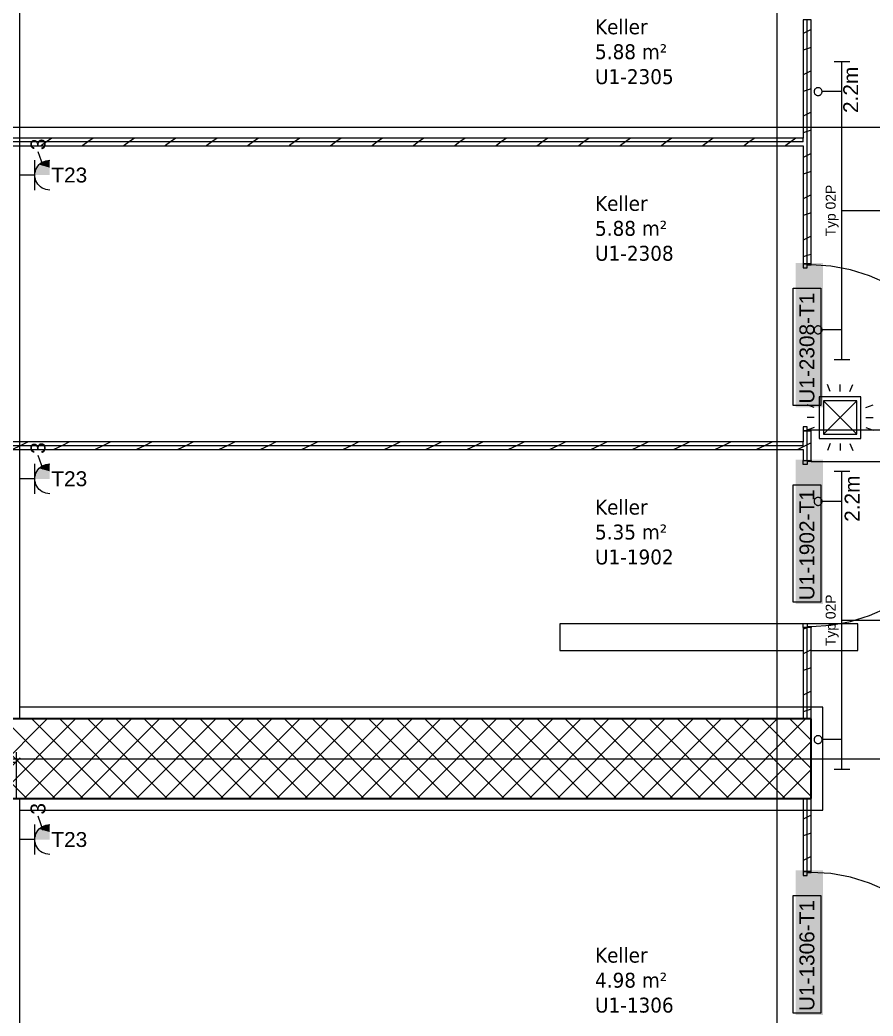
# Model space of a CAD drawing. Extents: x -1067 to 613, y -179 to 712.
# Drawn here: x 21.2 to 107.1, y -36.5 to 63.8 of the extents above; entities that cross this region are included whole.
import ezdxf
from ezdxf.lldxf.tags import DXFTag

# ---------------------------------------------------------------- set-up
doc = ezdxf.new("R2010")
doc.units = 0
doc.layers.get('0').update_dxf_attribs({"lineweight": 13})
for name, color, linetype, lineweight in [('A-AREA-____-IDEN', 7, 'Continuous', 5), ('A-DOOR-____-IDEN', 7, 'Continuous', 5), ('A-DOOR-FRAM-MCUT', 7, 'Continuous', 9), ('A-DOOR-OPNG-OTLN', 7, 'Continuous', 9), ('A-FLOR-____-OVHD', 7, 'Strichpunkt - Fein', 9), ('A-WALL-____-MCUT', 7, 'Continuous', 35), ('A-WALL-____-PATT', 7, 'Continuous', 35), ('A-WALL-FNSH-MCUT', 7, 'Continuous', 35), ('M-EQPM-____-OTLN', 7, 'Continuous', 9), ('S-GRID-____-OTLN', 7, 'Continuous', 5)]:
    doc.layers.add(name, color=color, linetype=linetype, lineweight=lineweight)
for name, color, linetype, lineweight, true_color in [('EL01_VVV_Mass', 7, 'Continuous', 13, 0xb2b200), ('EL01_WAN_Kraft', 1, 'Continuous', 13, 0xff0000), ('EL01_WAN_Leuchten', 7, 'Continuous', 13, 0x0080ff), ('EL01_WAN_Leuchtentyp', 7, 'Continuous', 13, 0x0099ff), ('EL01_WAN_Licht', 7, 'Continuous', 13, 0x0080ff)]:
    doc.layers.add(name, color=color, linetype=linetype, lineweight=lineweight, true_color=true_color)
doc.styles.get("Standard").update_dxf_attribs({"font": 'arial.ttf'})
tags = doc.linetypes.add('_Rasterlinie_', pattern=[0.375, 0.2, -0.05, 0.075, -0.05]).pattern_tags.tags
tags[10:11] = [DXFTag(74, 4), DXFTag(75, 0), DXFTag(340, '0'), DXFTag(46, 1.0), DXFTag(50, 0.0), DXFTag(44, 0.0), DXFTag(45, 0.0)]
tags[8:9] = [DXFTag(74, 4), DXFTag(75, 0), DXFTag(340, '0'), DXFTag(46, 1.0), DXFTag(50, 0.0), DXFTag(44, 0.0), DXFTag(45, 0.0)]
tags[6:7] = [DXFTag(74, 4), DXFTag(75, 0), DXFTag(340, '0'), DXFTag(46, 1.0), DXFTag(50, 0.0), DXFTag(44, 0.0), DXFTag(45, 0.0)]
tags[4:5] = [DXFTag(74, 4), DXFTag(75, 0), DXFTag(340, '0'), DXFTag(46, 1.0), DXFTag(50, 0.0), DXFTag(44, 0.0), DXFTag(45, 0.0)]
tags = doc.linetypes.add('Strichpunkt - Fein', pattern=[0.2, 0.1, -0.05, 0, -0.05]).pattern_tags.tags
tags[10:11] = [DXFTag(74, 4), DXFTag(75, 0), DXFTag(340, '0'), DXFTag(46, 1.0), DXFTag(50, 0.0), DXFTag(44, 0.0), DXFTag(45, 0.0)]
tags[8:9] = [DXFTag(74, 4), DXFTag(75, 0), DXFTag(340, '0'), DXFTag(46, 1.0), DXFTag(50, 0.0), DXFTag(44, 0.0), DXFTag(45, 0.0)]
tags[6:7] = [DXFTag(74, 4), DXFTag(75, 0), DXFTag(340, '0'), DXFTag(46, 1.0), DXFTag(50, 0.0), DXFTag(44, 0.0), DXFTag(45, 0.0)]
tags[4:5] = [DXFTag(74, 4), DXFTag(75, 0), DXFTag(340, '0'), DXFTag(46, 1.0), DXFTag(50, 0.0), DXFTag(44, 0.0), DXFTag(45, 0.0)]

# ---------------------------------------------------------------- blocks, each defined once
blk = doc.blocks.new('Referenz-A0UNPC4Q6I', base_point=(-1062.18, -175.86))
at = {"layer": 'A-DOOR-____-IDEN', "color": 0, "linetype": 'Continuous', "ltscale": 0.13}
for p, q in [((99.11, 24.94), (99.11, 36.78)), ((99.11, 36.78), (101.89, 36.78)), ((101.89, 36.78), (101.89, 24.94)), ((101.89, 24.94), (99.11, 24.94)), ((99.11, 5.14), (99.11, 16.98)), ((99.11, 16.98), (101.89, 16.98)), ((101.89, 16.98), (101.89, 5.14)), ((101.89, 5.14), (99.11, 5.14)), ((99.11, -36.24), (99.11, -24.4)), ((99.11, -24.4), (101.89, -24.4)), ((101.89, -24.4), (101.89, -36.24)), ((101.89, -36.24), (99.11, -36.24))]:
    blk.add_line(p, q, dxfattribs=at)
at = {"layer": 'A-DOOR-____-IDEN', "color": 7, "linetype": 'Continuous', "ltscale": 0.13, "true_color": 0xffffff}
for points in [[(99.36, 24.76), (102.11, 24.76), (99.36, 39.3)], [(102.11, 24.76), (99.36, 39.3), (102.11, 39.3)], [(99.36, 4.96), (102.11, 4.96), (99.36, 19.5)], [(102.11, 4.96), (99.36, 19.5), (102.11, 19.5)], [(99.36, -36.42), (102.11, -36.42), (99.36, -21.88)], [(102.11, -36.42), (99.36, -21.88), (102.11, -21.88)]]:
    blk.add_solid(points, dxfattribs=at)
at = {"layer": 'A-DOOR-FRAM-MCUT', "color": 0, "linetype": 'Continuous', "ltscale": 0.13}
for p, q in [((100.9, 39.21), (100.1, 39.21)), ((100.1, 39.21), (100.1, 38.81)), ((100.9, 39.11), (100.9, 39.21)), ((100.1, 38.81), (100.5, 38.81)), ((100.5, 38.81), (100.5, 39.11)), ((100.5, 39.11), (100.9, 39.11)), ((100.5, 22.81), (100.1, 22.81)), ((100.1, 22.81), (100.1, 22.41)), ((100.1, 22.41), (100.9, 22.41)), ((100.5, 22.51), (100.5, 22.81)), ((100.9, 22.51), (100.5, 22.51)), ((100.9, 22.41), (100.9, 22.51)), ((100.1, 19.41), (100.9, 19.41)), ((100.1, 19.01), (100.1, 19.41)), ((100.5, 19.31), (100.5, 19.01)), ((100.9, 19.31), (100.5, 19.31)), ((100.9, 19.41), (100.9, 19.31)), ((100.5, 19.01), (100.1, 19.01)), ((100.1, 3.01), (100.5, 3.01)), ((100.1, 2.61), (100.1, 3.01)), ((100.5, 3.01), (100.5, 2.71)), ((100.9, 2.61), (100.1, 2.61)), ((100.5, 2.71), (100.9, 2.71)), ((100.9, 2.71), (100.9, 2.61)), ((100.9, -21.97), (100.1, -21.97)), ((100.1, -21.97), (100.1, -22.37)), ((100.5, -22.37), (100.5, -22.07)), ((100.5, -22.07), (100.9, -22.07)), ((100.9, -22.07), (100.9, -21.97)), ((100.1, -22.37), (100.5, -22.37))]:
    blk.add_line(p, q, dxfattribs=at)
at = {"layer": 'A-DOOR-OPNG-OTLN', "color": 0, "linetype": 'Continuous', "ltscale": 0.13}
for p, q in [((102.9, 38.99), (100.9, 39.11)), ((104.88, 38.63), (102.9, 38.99)), ((106.79, 38.03), (104.88, 38.63)), ((108.62, 37.21), (106.79, 38.03)), ((100.9, 22.51), (117.5, 22.51)), ((100.9, 19.31), (117.5, 19.31)), ((106.79, 3.79), (108.62, 4.61)), ((102.9, 2.83), (104.88, 3.19)), ((104.88, 3.19), (106.79, 3.79)), ((100.9, 2.71), (102.9, 2.83)), ((102.9, -22.19), (100.9, -22.07)), ((104.88, -22.55), (102.9, -22.19)), ((106.79, -23.15), (104.88, -22.55)), ((108.62, -23.97), (106.79, -23.15))]:
    blk.add_line(p, q, dxfattribs=at)
at = {"layer": 'A-FLOR-____-OVHD', "color": 0, "linetype": 'Strichpunkt - Fein', "ltscale": 0.13}
for p, q in [((102.1, -5.42), (21.2, -5.42)), ((102.1, -15.82), (102.1, -5.42)), ((21.2, -15.82), (102.1, -15.82))]:
    blk.add_line(p, q, dxfattribs=at)
at = {"layer": 'A-WALL-____-MCUT', "color": 0, "linetype": 'Continuous', "lineweight": 9, "ltscale": 0.13}
for p, q in [((100.5, 39.21), (100.5, 63.79)), ((100.1, 51.5), (-49.4, 51.5)), ((100.1, 51.5), (100.1, 51.9)), ((100.5, 19.41), (100.5, 22.41)), ((100.1, 20.91), (100.1, 21.31)), ((100.1, 20.91), (-54.3, 20.91)), ((100.5, -6.62), (100.5, 2.61)), ((100.5, -21.97), (100.5, -14.62))]:
    blk.add_line(p, q, dxfattribs=at)
at = {"layer": 'A-WALL-____-MCUT', "color": 0, "linetype": 'Continuous', "ltscale": 0.35}
for p, q in [((100.9, -6.62), (-19.1, -6.62)), ((100.9, -14.62), (100.9, -6.62)), ((-19.1, -14.62), (100.9, -14.62))]:
    blk.add_line(p, q, dxfattribs=at)
at = {"layer": 'A-WALL-____-PATT', "color": 0, "linetype": 'Continuous', "lineweight": 9, "ltscale": 0.13}
for p, q in [((100.5, 62.62), (100.1, 62.42)), ((100.9, 62.82), (100.5, 62.62)), ((100.5, 60.87), (100.1, 60.74)), ((100.9, 61.01), (100.5, 60.87)), ((100.5, 58.46), (100.1, 58.26)), ((100.9, 58.66), (100.5, 58.46)), ((100.5, 56.71), (100.1, 56.58)), ((100.9, 56.84), (100.5, 56.71)), ((100.5, 54.29), (100.1, 54.09)), ((100.9, 54.49), (100.5, 54.29)), ((100.5, 52.54), (100.1, 52.41)), ((100.9, 52.68), (100.5, 52.54)), ((23.47, 51.18), (23.32, 51.1)), ((23.88, 51.5), (23.38, 51.13)), ((24.41, 51.9), (23.88, 51.5)), ((27.64, 51.18), (27.48, 51.1)), ((28.04, 51.5), (27.55, 51.13)), ((28.58, 51.9), (28.04, 51.5)), ((31.8, 51.18), (31.65, 51.1)), ((32.21, 51.5), (31.71, 51.13)), ((32.74, 51.9), (32.21, 51.5)), ((35.96, 51.18), (35.81, 51.1)), ((36.37, 51.5), (35.88, 51.13)), ((36.91, 51.9), (36.37, 51.5)), ((40.13, 51.18), (39.98, 51.1)), ((40.54, 51.5), (40.04, 51.13)), ((41.07, 51.9), (40.54, 51.5)), ((44.29, 51.18), (44.14, 51.1)), ((44.7, 51.5), (44.21, 51.13)), ((45.24, 51.9), (44.7, 51.5)), ((48.46, 51.18), (48.31, 51.1)), ((48.87, 51.5), (48.37, 51.13)), ((49.4, 51.9), (48.87, 51.5)), ((52.62, 51.18), (52.47, 51.1)), ((53.03, 51.5), (52.54, 51.13)), ((53.57, 51.9), (53.03, 51.5)), ((56.79, 51.18), (56.64, 51.1)), ((57.2, 51.5), (56.71, 51.13)), ((57.73, 51.9), (57.2, 51.5)), ((60.95, 51.18), (60.8, 51.1)), ((61.36, 51.5), (60.87, 51.13)), ((61.9, 51.9), (61.36, 51.5)), ((65.12, 51.18), (64.97, 51.1)), ((65.53, 51.5), (65.04, 51.13)), ((66.06, 51.9), (65.53, 51.5)), ((69.28, 51.18), (69.13, 51.1)), ((69.69, 51.5), (69.2, 51.13)), ((70.23, 51.9), (69.69, 51.5)), ((73.45, 51.18), (73.29, 51.1)), ((73.86, 51.5), (73.37, 51.13)), ((74.39, 51.9), (73.86, 51.5)), ((77.61, 51.18), (77.46, 51.1)), ((78.02, 51.5), (77.53, 51.13)), ((78.56, 51.9), (78.02, 51.5)), ((81.78, 51.18), (81.62, 51.1)), ((82.19, 51.5), (81.7, 51.13)), ((82.72, 51.9), (82.19, 51.5)), ((85.94, 51.18), (85.79, 51.1)), ((86.35, 51.5), (85.86, 51.13)), ((86.89, 51.9), (86.35, 51.5)), ((90.11, 51.18), (89.95, 51.1)), ((90.52, 51.5), (90.03, 51.13)), ((91.05, 51.9), (90.52, 51.5)), ((94.27, 51.18), (94.12, 51.1)), ((94.68, 51.5), (94.19, 51.13)), ((95.22, 51.9), (94.68, 51.5)), ((98.44, 51.18), (98.28, 51.1)), ((98.85, 51.5), (98.36, 51.13)), ((99.38, 51.9), (98.85, 51.5)), ((100.9, 50.33), (100.5, 50.13)), ((100.5, 50.13), (100.1, 49.93)), ((100.5, 48.38), (100.1, 48.25)), ((100.9, 48.51), (100.5, 48.38)), ((100.9, 46.17), (100.5, 45.97)), ((100.5, 45.97), (100.1, 45.77)), ((100.5, 44.22), (100.1, 44.08)), ((100.9, 44.35), (100.5, 44.22)), ((100.5, 41.8), (100.1, 41.6)), ((100.9, 42), (100.5, 41.8)), ((100.9, 40.18), (100.5, 40.05)), ((100.5, 40.05), (100.1, 39.92)), ((22.04, 21.31), (21.24, 20.91)), ((26.21, 21.31), (25.41, 20.91)), ((30.37, 21.31), (29.57, 20.91)), ((34.54, 21.31), (33.74, 20.91)), ((38.7, 21.31), (37.9, 20.91)), ((42.87, 21.31), (42.07, 20.91)), ((47.03, 21.31), (46.23, 20.91)), ((51.2, 21.31), (50.4, 20.91)), ((55.36, 21.31), (54.56, 20.91)), ((59.53, 21.31), (58.73, 20.91)), ((63.69, 21.31), (62.89, 20.91)), ((67.86, 21.31), (67.06, 20.91)), ((72.02, 21.31), (71.22, 20.91)), ((76.19, 21.31), (75.39, 20.91)), ((80.35, 21.31), (79.55, 20.91)), ((84.52, 21.31), (83.72, 20.91)), ((88.68, 21.31), (87.88, 20.91)), ((92.85, 21.31), (92.05, 20.91)), ((97.01, 21.31), (96.21, 20.91)), ((100.9, 21.18), (100.5, 20.98)), ((21.24, 20.91), (20.44, 20.51)), ((25.41, 20.91), (24.61, 20.51)), ((29.57, 20.91), (28.77, 20.51)), ((33.74, 20.91), (32.94, 20.51)), ((37.9, 20.91), (37.1, 20.51)), ((42.07, 20.91), (41.27, 20.51)), ((46.23, 20.91), (45.43, 20.51)), ((50.4, 20.91), (49.6, 20.51)), ((54.56, 20.91), (53.76, 20.51)), ((58.73, 20.91), (57.93, 20.51)), ((62.89, 20.91), (62.09, 20.51)), ((67.06, 20.91), (66.26, 20.51)), ((71.22, 20.91), (70.42, 20.51)), ((75.39, 20.91), (74.59, 20.51)), ((79.55, 20.91), (78.75, 20.51)), ((83.72, 20.91), (82.92, 20.51)), ((87.88, 20.91), (87.08, 20.51)), ((92.05, 20.91), (91.25, 20.51)), ((96.21, 20.91), (95.41, 20.51)), ((100.1, 20.78), (99.58, 20.51)), ((100.5, 20.98), (100.1, 20.78)), ((100.5, 2.57), (100.1, 2.43)), ((100.64, 2.61), (100.5, 2.57)), ((100.5, 0.15), (100.1, -0.05)), ((100.9, 0.35), (100.5, 0.15)), ((100.5, -1.6), (100.1, -1.73)), ((100.9, -1.46), (100.5, -1.6)), ((100.9, -3.81), (100.5, -4.01)), ((100.5, -4.01), (100.1, -4.21)), ((100.5, -5.76), (100.1, -5.89)), ((100.9, -5.63), (100.5, -5.76)), ((21.91, -14.62), (13.91, -6.62)), ((15.96, -14.62), (23.96, -6.62)), ((24.74, -14.62), (16.74, -6.62)), ((18.79, -14.62), (26.79, -6.62)), ((27.57, -14.62), (19.57, -6.62)), ((21.62, -14.62), (29.62, -6.62)), ((30.4, -14.62), (22.4, -6.62)), ((24.44, -14.62), (32.44, -6.62)), ((33.22, -14.62), (25.22, -6.62)), ((27.27, -14.62), (35.27, -6.62)), ((36.05, -14.62), (28.05, -6.62)), ((30.1, -14.62), (38.1, -6.62)), ((38.88, -14.62), (30.88, -6.62)), ((32.93, -14.62), (40.93, -6.62)), ((41.71, -14.62), (33.71, -6.62)), ((35.76, -14.62), (43.76, -6.62)), ((44.54, -14.62), (36.54, -6.62)), ((38.59, -14.62), (46.59, -6.62)), ((47.37, -14.62), (39.37, -6.62)), ((41.41, -14.62), (49.41, -6.62)), ((50.19, -14.62), (42.19, -6.62)), ((44.24, -14.62), (52.24, -6.62)), ((53.02, -14.62), (45.02, -6.62)), ((47.07, -14.62), (55.07, -6.62)), ((55.85, -14.62), (47.85, -6.62)), ((49.9, -14.62), (57.9, -6.62)), ((58.68, -14.62), (50.68, -6.62)), ((52.73, -14.62), (60.73, -6.62)), ((61.51, -14.62), (53.51, -6.62)), ((55.56, -14.62), (63.56, -6.62)), ((64.34, -14.62), (56.34, -6.62)), ((58.38, -14.62), (66.38, -6.62)), ((67.17, -14.62), (59.17, -6.62)), ((61.21, -14.62), (69.21, -6.62)), ((69.99, -14.62), (61.99, -6.62)), ((64.04, -14.62), (72.04, -6.62)), ((72.82, -14.62), (64.82, -6.62)), ((66.87, -14.62), (74.87, -6.62)), ((75.65, -14.62), (67.65, -6.62)), ((69.7, -14.62), (77.7, -6.62)), ((78.48, -14.62), (70.48, -6.62)), ((72.53, -14.62), (80.53, -6.62)), ((81.31, -14.62), (73.31, -6.62)), ((75.36, -14.62), (83.36, -6.62)), ((84.14, -14.62), (76.14, -6.62)), ((78.18, -14.62), (86.18, -6.62)), ((86.96, -14.62), (78.96, -6.62)), ((81.01, -14.62), (89.01, -6.62)), ((89.79, -14.62), (81.79, -6.62)), ((83.84, -14.62), (91.84, -6.62)), ((92.62, -14.62), (84.62, -6.62)), ((86.67, -14.62), (94.67, -6.62)), ((95.45, -14.62), (87.45, -6.62)), ((89.5, -14.62), (97.5, -6.62)), ((98.28, -14.62), (90.28, -6.62)), ((92.33, -14.62), (100.33, -6.62)), ((100.9, -14.42), (93.11, -6.62)), ((100.9, -11.59), (95.93, -6.62)), ((100.9, -8.76), (98.76, -6.62)), ((95.15, -14.62), (100.9, -8.88)), ((97.98, -14.62), (100.9, -11.7)), ((100.81, -14.62), (100.9, -14.53)), ((100.5, -16.51), (100.1, -16.71)), ((100.9, -16.31), (100.5, -16.51)), ((100.5, -18.26), (100.1, -18.39)), ((100.9, -18.12), (100.5, -18.26)), ((100.5, -20.67), (100.1, -20.87)), ((100.9, -20.47), (100.5, -20.67))]:
    blk.add_line(p, q, dxfattribs=at)
at = {"layer": 'A-WALL-FNSH-MCUT', "color": 0, "linetype": 'Continuous', "lineweight": 9, "ltscale": 0.13}
for p, q in [((21.2, -6.62), (21.2, 142.98)), ((100.1, 63.79), (100.1, 51.9)), ((100.9, 63.79), (100.1, 63.79)), ((100.9, 39.21), (100.9, 63.79)), ((100.1, 51.9), (-49.4, 51.9)), ((-49.4, 51.1), (100.1, 51.1)), ((100.1, 51.1), (100.1, 39.21)), ((100.1, 39.21), (100.9, 39.21)), ((100.1, 22.41), (100.1, 21.31)), ((100.9, 22.41), (100.1, 22.41)), ((100.9, 19.41), (100.9, 22.41)), ((100.1, 21.31), (-54.3, 21.31)), ((-54.3, 20.51), (100.1, 20.51)), ((100.1, 20.51), (100.1, 19.41)), ((100.1, 19.41), (100.9, 19.41)), ((100.1, 2.61), (100.1, -6.62)), ((100.9, 2.61), (100.1, 2.61)), ((100.9, -6.62), (100.9, 2.61)), ((21.2, -171.09), (21.2, -14.62)), ((100.1, -14.62), (100.1, -21.97)), ((100.9, -21.97), (100.9, -14.62)), ((100.1, -21.97), (100.9, -21.97))]:
    blk.add_line(p, q, dxfattribs=at)
at = {"layer": 'M-EQPM-____-OTLN', "color": 0, "linetype": 'Continuous', "ltscale": 0.13}
for p, q in [((100.1, 2.98), (75.6, 2.98)), ((75.6, 2.98), (75.6, 0.28)), ((105.6, 2.98), (100.5, 2.98)), ((105.6, 0.28), (105.6, 2.98)), ((75.6, 0.28), (100.1, 0.28)), ((100.9, 0.28), (105.6, 0.28))]:
    blk.add_line(p, q, dxfattribs=at)
at = {"layer": 'S-GRID-____-OTLN', "color": 0, "linetype": '_Rasterlinie_', "ltscale": 0.13}
for p, q in [((97.5, -171.09), (97.5, 546.38)), ((-117.1, 52.98), (198.84, 52.98)), ((-117.1, -10.62), (198.84, -10.62))]:
    blk.add_line(p, q, dxfattribs=at)
at = {"layer": 'A-AREA-____-IDEN', "color": 0, "linetype": 'Continuous', "ltscale": 0.13, "char_height": 1.5, "attachment_point": 1}
for s, insert in [('{\\W0.9;\\fVerdana;Keller}', (79.14, 63.85)), ('{\\W0.9;\\fVerdana;5.88 m²}', (79.14, 61.34)), ('{\\W0.9;\\fVerdana;U1-2305}', (79.14, 58.83)), ('{\\W0.9;\\fVerdana;Keller}', (79.14, 46.06)), ('{\\W0.9;\\fVerdana;5.88 m²}', (79.14, 43.55)), ('{\\W0.9;\\fVerdana;U1-2308}', (79.14, 41.04)), ('{\\W0.9;\\fVerdana;Keller}', (79.14, 15.47)), ('{\\W0.9;\\fVerdana;5.35 m²}', (79.14, 12.96)), ('{\\W0.9;\\fVerdana;U1-1902}', (79.14, 10.45)), ('{\\W0.9;\\fVerdana;Keller}', (79.14, -29.66)), ('{\\W0.9;\\fVerdana;4.98 m²}', (79.14, -32.18)), ('{\\W0.9;\\fVerdana;U1-1306}', (79.14, -34.69))]:
    blk.add_mtext(s, dxfattribs=dict(at, insert=insert))
at = {"layer": 'A-DOOR-____-IDEN', "color": 0, "linetype": 'Continuous', "ltscale": 0.13, "char_height": 1.5, "attachment_point": 1, "rotation": 90}
for s, insert in [('{\\fArial;U1-2308-T1}', (99.73, 25.14)), ('{\\fArial;U1-1902-T1}', (99.73, 5.34)), ('{\\fArial;U1-1306-T1}', (99.73, -36.04))]:
    blk.add_mtext(s, dxfattribs=dict(at, insert=insert))
blk = doc.blocks.new('Maß-A0UNPCGQ6I', base_point=(104.01, -53.13))
at = {"color": 0, "lineweight": -2}
for p, q in [((118.56, 3.3), (104.01, 3.3)), ((117.15, 3.71), (117.98, 2.88)), ((117.56, -52.72), (117.56, 3.3)), ((118.56, -52.72), (104.01, -52.72)), ((117.15, -52.3), (117.98, -53.13))]:
    blk.add_line(p, q, dxfattribs=at)
at = {"color": 0, "lineweight": -2, "insert": (114.23, -27.49), "char_height": 2.5, "attachment_point": 1, "rotation": 90}
blk.add_mtext('{\\fArial;280}', dxfattribs=at)
blk = doc.blocks.new('Steckdose T23_ AP_ 3-fach-A0UNPCIO6I', base_point=(21.21, 46.66))
at = {"color": 0, "lineweight": -2}
for p, q in [((23.56, 49.09), (23.05, 50.51)), ((22.71, 46.66), (22.71, 49.66)), ((23.01, 49.08), (23.14, 49.22)), ((23.14, 49.22), (23.29, 49.35)), ((23.29, 49.35), (23.46, 49.46)), ((23.46, 49.46), (23.63, 49.55)), ((23.63, 49.55), (23.82, 49.61)), ((23.82, 49.61), (24.01, 49.65)), ((24.01, 49.65), (24.21, 49.66)), ((22.71, 48.16), (21.21, 48.16)), ((22.71, 48.16), (22.72, 48.36)), ((22.72, 47.97), (22.71, 48.16)), ((22.72, 48.36), (22.76, 48.55)), ((22.76, 48.55), (22.82, 48.74)), ((22.82, 48.74), (22.91, 48.91)), ((22.91, 48.91), (23.01, 49.08)), ((22.76, 47.77), (22.72, 47.97)), ((22.82, 47.59), (22.76, 47.77)), ((22.91, 47.41), (22.82, 47.59)), ((23.01, 47.25), (22.91, 47.41)), ((23.14, 47.1), (23.01, 47.25)), ((23.29, 46.97), (23.14, 47.1)), ((23.46, 46.86), (23.29, 46.97)), ((23.63, 46.78), (23.46, 46.86)), ((23.82, 46.71), (23.63, 46.78)), ((24.01, 46.68), (23.82, 46.71)), ((24.21, 46.66), (24.01, 46.68))]:
    blk.add_line(p, q, dxfattribs=at)
for points in [[(22.91, 48.91), (24.21, 48.91), (23.14, 49.22)], [(23.14, 49.22), (24.21, 49.22), (23.46, 49.46)], [(24.21, 48.91), (23.14, 49.22), (24.21, 49.22)], [(23.46, 49.46), (24.21, 49.46), (23.82, 49.61)], [(24.21, 49.22), (23.46, 49.46), (24.21, 49.46)], [(23.82, 49.61), (24.21, 49.61), (24.21, 49.66)], [(24.21, 49.46), (23.82, 49.61), (24.21, 49.61)], [(22.71, 48.16), (24.21, 48.16), (22.76, 48.55)], [(22.76, 48.55), (24.21, 48.55), (22.91, 48.91)], [(24.21, 48.16), (22.76, 48.55), (24.21, 48.55)], [(24.21, 48.55), (22.91, 48.91), (24.21, 48.91)]]:
    blk.add_solid(points, dxfattribs=at)
at = {"color": 0, "lineweight": -2, "insert": (22.27, 50.68), "char_height": 1.5, "attachment_point": 1, "rotation": 90}
blk.add_mtext('{\\fArial;3}', dxfattribs=at)
at = {"color": 0, "lineweight": -2, "insert": (24.37, 48.92), "char_height": 1.5, "attachment_point": 1}
blk.add_mtext('{\\fArial;T23}', dxfattribs=at)
blk = doc.blocks.new('Maß-A0UNPCNO6I', base_point=(104.01, 44.16))
at = {"color": 0, "lineweight": -2}
for p, q in [((117.15, 115.75), (117.98, 114.92)), ((118.56, 115.33), (112.93, 115.33)), ((117.56, 44.57), (117.56, 115.33)), ((118.56, 44.57), (104.01, 44.57)), ((117.15, 44.99), (117.98, 44.16))]:
    blk.add_line(p, q, dxfattribs=at)
at = {"color": 0, "lineweight": -2, "insert": (114.23, 77.2), "char_height": 2.5, "attachment_point": 1, "rotation": 90}
blk.add_mtext('{\\fArial;354}', dxfattribs=at)
blk = doc.blocks.new('Maß-A0UNPCQY6I', base_point=(104.01, 2.88))
at = {"color": 0, "lineweight": -2}
for p, q in [((118.56, 44.57), (104.01, 44.57)), ((117.15, 44.99), (117.98, 44.16)), ((117.56, 3.3), (117.56, 44.57)), ((118.56, 3.3), (104.01, 3.3)), ((117.15, 3.71), (117.98, 2.88))]:
    blk.add_line(p, q, dxfattribs=at)
at = {"color": 0, "lineweight": -2, "insert": (114.23, 21.15), "char_height": 2.5, "attachment_point": 1, "rotation": 90}
blk.add_mtext('{\\fArial;206}', dxfattribs=at)
blk = doc.blocks.new('Maß-A0UNPCSO6I', base_point=(-19.51, -14.62))
at = {"color": 0, "lineweight": -2}
for p, q in [((-19.09, -9.96), (-19.09, -14.62)), ((20.81, -9.96), (20.81, -14.62)), ((-18.68, -10.54), (-19.51, -11.37)), ((-19.09, -10.96), (20.81, -10.96)), ((21.22, -10.54), (20.39, -11.37))]:
    blk.add_line(p, q, dxfattribs=at)
at = {"color": 0, "lineweight": -2, "insert": (-1.93, -7.62), "char_height": 2.5, "attachment_point": 1}
blk.add_mtext('{\\fArial;200}', dxfattribs=at)
blk = doc.blocks.new('Steckdose T23_ AP_ 3-fach-A0UNPCYM6I', base_point=(21.21, -20.26))
at = {"color": 0, "lineweight": -2}
for p, q in [((23.56, -17.84), (23.05, -16.42)), ((22.71, -20.26), (22.71, -17.26)), ((22.82, -18.19), (22.91, -18.01)), ((22.91, -18.01), (23.01, -17.85)), ((23.01, -17.85), (23.14, -17.7)), ((23.14, -17.7), (23.29, -17.57)), ((23.29, -17.57), (23.46, -17.47)), ((23.46, -17.47), (23.63, -17.38)), ((23.63, -17.38), (23.82, -17.32)), ((23.82, -17.32), (24.01, -17.28)), ((24.01, -17.28), (24.21, -17.26)), ((22.71, -18.76), (21.21, -18.76)), ((22.71, -18.76), (22.72, -18.57)), ((22.72, -18.96), (22.71, -18.76)), ((22.72, -18.57), (22.76, -18.38)), ((22.76, -19.15), (22.72, -18.96)), ((22.76, -18.38), (22.82, -18.19)), ((22.82, -19.34), (22.76, -19.15)), ((22.91, -19.51), (22.82, -19.34)), ((23.01, -19.68), (22.91, -19.51)), ((23.14, -19.82), (23.01, -19.68)), ((23.29, -19.95), (23.14, -19.82)), ((23.46, -20.06), (23.29, -19.95)), ((23.63, -20.15), (23.46, -20.06)), ((23.82, -20.21), (23.63, -20.15)), ((24.01, -20.25), (23.82, -20.21)), ((24.21, -20.26), (24.01, -20.25))]:
    blk.add_line(p, q, dxfattribs=at)
for points in [[(22.76, -18.38), (24.21, -18.38), (22.91, -18.01)], [(22.91, -18.01), (24.21, -18.01), (23.14, -17.7)], [(24.21, -18.38), (22.91, -18.01), (24.21, -18.01)], [(23.14, -17.7), (24.21, -17.7), (23.46, -17.47)], [(24.21, -18.01), (23.14, -17.7), (24.21, -17.7)], [(23.46, -17.47), (24.21, -17.47), (23.82, -17.32)], [(24.21, -17.7), (23.46, -17.47), (24.21, -17.47)], [(23.82, -17.32), (24.21, -17.32), (24.21, -17.26)], [(24.21, -17.47), (23.82, -17.32), (24.21, -17.32)], [(22.71, -18.76), (24.21, -18.76), (22.76, -18.38)], [(24.21, -18.76), (22.76, -18.38), (24.21, -18.38)]]:
    blk.add_solid(points, dxfattribs=at)
at = {"color": 0, "lineweight": -2, "insert": (22.27, -16.25), "char_height": 1.5, "attachment_point": 1, "rotation": 90}
blk.add_mtext('{\\fArial;3}', dxfattribs=at)
at = {"color": 0, "lineweight": -2, "insert": (24.37, -18.01), "char_height": 1.5, "attachment_point": 1}
blk.add_mtext('{\\fArial;T23}', dxfattribs=at)
blk = doc.blocks.new('Bewegungsmelder UP-A0UNPD4C6I', base_point=(100.5, 20.42))
at = {"color": 0, "lineweight": -2}
for p, q in [((102.81, 26.36), (102.54, 27.07)), ((103.82, 26.36), (103.82, 27.07)), ((104.82, 26.36), (105.09, 27.07)), ((101.72, 25.84), (101.72, 21.64)), ((105.92, 25.84), (101.72, 25.84)), ((102.14, 25.42), (102.14, 22.06)), ((105.5, 25.42), (102.14, 25.42)), ((105.5, 22.06), (102.14, 25.42)), ((102.14, 22.06), (105.5, 25.42)), ((105.5, 22.06), (105.5, 25.42)), ((105.92, 21.64), (105.92, 25.84)), ((101.2, 24.75), (100.5, 25.02)), ((106.43, 24.75), (107.14, 25.02)), ((101.2, 23.74), (100.5, 23.74)), ((106.43, 23.74), (107.14, 23.74)), ((101.2, 22.74), (100.5, 22.47)), ((106.43, 22.74), (107.14, 22.47)), ((101.72, 21.64), (105.92, 21.64)), ((102.14, 22.06), (105.5, 22.06)), ((102.81, 21.13), (102.54, 20.42)), ((103.82, 21.13), (103.82, 20.42)), ((104.82, 21.13), (105.09, 20.42))]:
    blk.add_line(p, q, dxfattribs=at)
blk = doc.blocks.new('LED-Langfeldleuchte 37W-A0UNPD6C6I', base_point=(101.21, -11.7))
at = {"color": 0, "lineweight": -2}
for p, q in [((104.81, 18.3), (103.21, 18.3)), ((104.01, -11.7), (104.01, 18.3)), ((101.22, 15.4), (101.21, 15.35)), ((101.21, 15.35), (101.21, 15.3)), ((101.21, 15.3), (101.21, 15.25)), ((101.21, 15.25), (101.22, 15.19)), ((101.24, 15.45), (101.22, 15.4)), ((101.22, 15.19), (101.24, 15.15)), ((101.26, 15.5), (101.24, 15.45)), ((101.24, 15.15), (101.26, 15.1)), ((101.29, 15.54), (101.26, 15.5)), ((101.26, 15.1), (101.29, 15.05)), ((101.33, 15.58), (101.29, 15.54)), ((101.29, 15.05), (101.33, 15.02)), ((101.37, 15.62), (101.33, 15.58)), ((101.41, 15.64), (101.37, 15.62)), ((101.46, 15.67), (101.41, 15.64)), ((101.51, 15.68), (101.46, 15.67)), ((101.56, 15.69), (101.51, 15.68)), ((101.61, 15.7), (101.56, 15.69)), ((101.66, 15.69), (101.61, 15.7)), ((101.71, 15.68), (101.66, 15.69)), ((101.76, 15.67), (101.71, 15.68)), ((101.81, 15.64), (101.76, 15.67)), ((101.85, 15.62), (101.81, 15.64)), ((101.89, 15.58), (101.85, 15.62)), ((101.93, 15.54), (101.89, 15.58)), ((101.89, 15.02), (101.93, 15.05)), ((101.96, 15.5), (101.93, 15.54)), ((101.93, 15.05), (101.96, 15.1)), ((101.98, 15.45), (101.96, 15.5)), ((101.96, 15.1), (101.98, 15.15)), ((102, 15.4), (101.98, 15.45)), ((101.98, 15.15), (102, 15.19)), ((102.01, 15.35), (102, 15.4)), ((102, 15.19), (102.01, 15.25)), ((102.01, 15.3), (102.01, 15.35)), ((104.01, 15.3), (102.01, 15.3)), ((102.01, 15.25), (102.01, 15.3)), ((101.33, 15.02), (101.37, 14.98)), ((101.37, 14.98), (101.41, 14.95)), ((101.41, 14.95), (101.46, 14.93)), ((101.46, 14.93), (101.51, 14.91)), ((101.51, 14.91), (101.56, 14.9)), ((101.56, 14.9), (101.61, 14.9)), ((101.61, 14.9), (101.66, 14.9)), ((101.66, 14.9), (101.71, 14.91)), ((101.71, 14.91), (101.76, 14.93)), ((101.76, 14.93), (101.81, 14.95)), ((101.81, 14.95), (101.85, 14.98)), ((101.85, 14.98), (101.89, 15.02)), ((101.22, -8.6), (101.21, -8.65)), ((101.21, -8.65), (101.21, -8.7)), ((101.21, -8.7), (101.21, -8.75)), ((101.21, -8.75), (101.22, -8.81)), ((101.24, -8.55), (101.22, -8.6)), ((101.22, -8.81), (101.24, -8.85)), ((101.26, -8.5), (101.24, -8.55)), ((101.24, -8.85), (101.26, -8.9)), ((101.29, -8.46), (101.26, -8.5)), ((101.26, -8.9), (101.29, -8.95)), ((101.33, -8.42), (101.29, -8.46)), ((101.29, -8.95), (101.33, -8.98)), ((101.37, -8.38), (101.33, -8.42)), ((101.33, -8.98), (101.37, -9.02)), ((101.41, -8.36), (101.37, -8.38)), ((101.37, -9.02), (101.41, -9.05)), ((101.46, -8.33), (101.41, -8.36)), ((101.51, -8.32), (101.46, -8.33)), ((101.56, -8.31), (101.51, -8.32)), ((101.61, -8.3), (101.56, -8.31)), ((101.66, -8.31), (101.61, -8.3)), ((101.71, -8.32), (101.66, -8.31)), ((101.76, -8.33), (101.71, -8.32)), ((101.81, -8.36), (101.76, -8.33)), ((101.85, -8.38), (101.81, -8.36)), ((101.81, -9.05), (101.85, -9.02)), ((101.89, -8.42), (101.85, -8.38)), ((101.85, -9.02), (101.89, -8.98)), ((101.93, -8.46), (101.89, -8.42)), ((101.89, -8.98), (101.93, -8.95)), ((101.96, -8.5), (101.93, -8.46)), ((101.93, -8.95), (101.96, -8.9)), ((101.98, -8.55), (101.96, -8.5)), ((101.96, -8.9), (101.98, -8.85)), ((102, -8.6), (101.98, -8.55)), ((101.98, -8.85), (102, -8.81)), ((102.01, -8.65), (102, -8.6)), ((102, -8.81), (102.01, -8.75)), ((102.01, -8.7), (102.01, -8.65)), ((104.01, -8.7), (102.01, -8.7)), ((102.01, -8.75), (102.01, -8.7)), ((101.41, -9.05), (101.46, -9.07)), ((101.46, -9.07), (101.51, -9.09)), ((101.51, -9.09), (101.56, -9.1)), ((101.56, -9.1), (101.61, -9.1)), ((101.61, -9.1), (101.66, -9.1)), ((101.66, -9.1), (101.71, -9.09)), ((101.71, -9.09), (101.76, -9.07)), ((101.76, -9.07), (101.81, -9.05)), ((104.81, -11.7), (103.21, -11.7))]:
    blk.add_line(p, q, dxfattribs=at)
blk = doc.blocks.new('Bemerkung 1-A0UNPD6E6I', base_point=(102.37, 0.72))
at = {"color": 0, "lineweight": -2, "insert": (102.37, 0.72), "char_height": 1, "attachment_point": 1, "rotation": 90}
blk.add_mtext('{\\fArial;Typ 02P}', dxfattribs=at)
blk = doc.blocks.new('LED-Langfeldleuchte 37W-A0UNPDA46I', base_point=(101.21, 29.57))
at = {"color": 0, "lineweight": -2}
for p, q in [((104.81, 59.57), (103.21, 59.57)), ((104.01, 29.57), (104.01, 59.57)), ((101.22, 56.68), (101.21, 56.62)), ((101.21, 56.62), (101.21, 56.57)), ((101.21, 56.57), (101.21, 56.52)), ((101.21, 56.52), (101.22, 56.47)), ((101.24, 56.73), (101.22, 56.68)), ((101.22, 56.47), (101.24, 56.42)), ((101.26, 56.77), (101.24, 56.73)), ((101.24, 56.42), (101.26, 56.37)), ((101.29, 56.82), (101.26, 56.77)), ((101.26, 56.37), (101.29, 56.33)), ((101.33, 56.86), (101.29, 56.82)), ((101.29, 56.33), (101.33, 56.29)), ((101.37, 56.89), (101.33, 56.86)), ((101.33, 56.29), (101.37, 56.26)), ((101.41, 56.92), (101.37, 56.89)), ((101.37, 56.26), (101.41, 56.23)), ((101.46, 56.94), (101.41, 56.92)), ((101.41, 56.23), (101.46, 56.2)), ((101.51, 56.96), (101.46, 56.94)), ((101.46, 56.2), (101.51, 56.19)), ((101.56, 56.97), (101.51, 56.96)), ((101.61, 56.97), (101.56, 56.97)), ((101.66, 56.97), (101.61, 56.97)), ((101.71, 56.96), (101.66, 56.97)), ((101.76, 56.94), (101.71, 56.96)), ((101.71, 56.19), (101.76, 56.2)), ((101.81, 56.92), (101.76, 56.94)), ((101.76, 56.2), (101.81, 56.23)), ((101.85, 56.89), (101.81, 56.92)), ((101.81, 56.23), (101.85, 56.26)), ((101.89, 56.86), (101.85, 56.89)), ((101.85, 56.26), (101.89, 56.29)), ((101.93, 56.82), (101.89, 56.86)), ((101.89, 56.29), (101.93, 56.33)), ((101.96, 56.77), (101.93, 56.82)), ((101.93, 56.33), (101.96, 56.37)), ((101.98, 56.73), (101.96, 56.77)), ((101.96, 56.37), (101.98, 56.42)), ((102, 56.68), (101.98, 56.73)), ((101.98, 56.42), (102, 56.47)), ((102.01, 56.62), (102, 56.68)), ((102, 56.47), (102.01, 56.52)), ((102.01, 56.57), (102.01, 56.62)), ((104.01, 56.57), (102.01, 56.57)), ((102.01, 56.52), (102.01, 56.57)), ((101.51, 56.19), (101.56, 56.18)), ((101.56, 56.18), (101.61, 56.17)), ((101.61, 56.17), (101.66, 56.18)), ((101.66, 56.18), (101.71, 56.19)), ((101.22, 32.68), (101.21, 32.62)), ((101.21, 32.62), (101.21, 32.57)), ((101.21, 32.57), (101.21, 32.52)), ((101.21, 32.52), (101.22, 32.47)), ((101.24, 32.73), (101.22, 32.68)), ((101.22, 32.47), (101.24, 32.42)), ((101.26, 32.77), (101.24, 32.73)), ((101.24, 32.42), (101.26, 32.37)), ((101.29, 32.82), (101.26, 32.77)), ((101.26, 32.37), (101.29, 32.33)), ((101.33, 32.86), (101.29, 32.82)), ((101.29, 32.33), (101.33, 32.29)), ((101.37, 32.89), (101.33, 32.86)), ((101.33, 32.29), (101.37, 32.26)), ((101.41, 32.92), (101.37, 32.89)), ((101.37, 32.26), (101.41, 32.23)), ((101.46, 32.94), (101.41, 32.92)), ((101.41, 32.23), (101.46, 32.2)), ((101.51, 32.96), (101.46, 32.94)), ((101.46, 32.2), (101.51, 32.19)), ((101.56, 32.97), (101.51, 32.96)), ((101.51, 32.19), (101.56, 32.18)), ((101.61, 32.97), (101.56, 32.97)), ((101.56, 32.18), (101.61, 32.17)), ((101.66, 32.97), (101.61, 32.97)), ((101.61, 32.17), (101.66, 32.18)), ((101.71, 32.96), (101.66, 32.97)), ((101.66, 32.18), (101.71, 32.19)), ((101.76, 32.94), (101.71, 32.96)), ((101.71, 32.19), (101.76, 32.2)), ((101.81, 32.92), (101.76, 32.94)), ((101.76, 32.2), (101.81, 32.23)), ((101.85, 32.89), (101.81, 32.92)), ((101.81, 32.23), (101.85, 32.26)), ((101.89, 32.86), (101.85, 32.89)), ((101.85, 32.26), (101.89, 32.29)), ((101.93, 32.82), (101.89, 32.86)), ((101.89, 32.29), (101.93, 32.33)), ((101.96, 32.77), (101.93, 32.82)), ((101.93, 32.33), (101.96, 32.37)), ((101.98, 32.73), (101.96, 32.77)), ((101.96, 32.37), (101.98, 32.42)), ((102, 32.68), (101.98, 32.73)), ((101.98, 32.42), (102, 32.47)), ((102.01, 32.62), (102, 32.68)), ((102, 32.47), (102.01, 32.52)), ((102.01, 32.57), (102.01, 32.62)), ((104.01, 32.57), (102.01, 32.57)), ((102.01, 32.52), (102.01, 32.57)), ((104.81, 29.57), (103.21, 29.57))]:
    blk.add_line(p, q, dxfattribs=at)
blk = doc.blocks.new('Bauteilbeschriftung-A0UNPDA66I', base_point=(104.14, 54.42))
at = {"color": 0, "linetype": 'ByBlock', "lineweight": -2, "ltscale": 0.13, "insert": (104.14, 54.42), "char_height": 1.5, "attachment_point": 1, "rotation": 90}
blk.add_mtext('{\\fArial;2.2m}', dxfattribs=at)
blk = doc.blocks.new('Bemerkung 1-A0UNPDA86I', base_point=(102.37, 41.99))
at = {"color": 0, "lineweight": -2, "insert": (102.37, 41.99), "char_height": 1, "attachment_point": 1, "rotation": 90}
blk.add_mtext('{\\fArial;Typ 02P}', dxfattribs=at)
blk = doc.blocks.new('Steckdose T23_ AP_ 3-fach-A0UNPDBI6I', base_point=(21.21, 16.07))
at = {"color": 0, "lineweight": -2}
for p, q in [((22.71, 16.07), (22.71, 19.07)), ((23.56, 18.5), (23.05, 19.91)), ((24.01, 19.06), (24.21, 19.07)), ((22.76, 17.96), (22.82, 18.15)), ((22.82, 18.15), (22.91, 18.32)), ((22.91, 18.32), (23.01, 18.49)), ((23.01, 18.49), (23.14, 18.63)), ((23.14, 18.63), (23.29, 18.76)), ((23.29, 18.76), (23.46, 18.87)), ((23.46, 18.87), (23.63, 18.96)), ((23.63, 18.96), (23.82, 19.02)), ((23.82, 19.02), (24.01, 19.06)), ((22.71, 17.57), (21.21, 17.57)), ((22.71, 17.57), (22.72, 17.77)), ((22.72, 17.38), (22.71, 17.57)), ((22.72, 17.77), (22.76, 17.96)), ((22.76, 17.18), (22.72, 17.38)), ((22.82, 17), (22.76, 17.18)), ((22.91, 16.82), (22.82, 17)), ((23.01, 16.66), (22.91, 16.82)), ((23.14, 16.51), (23.01, 16.66)), ((23.29, 16.38), (23.14, 16.51)), ((23.46, 16.27), (23.29, 16.38)), ((23.63, 16.19), (23.46, 16.27)), ((23.82, 16.12), (23.63, 16.19)), ((24.01, 16.08), (23.82, 16.12)), ((24.21, 16.07), (24.01, 16.08))]:
    blk.add_line(p, q, dxfattribs=at)
for points in [[(23.82, 19.02), (24.21, 19.02), (24.21, 19.07)], [(22.76, 17.96), (24.21, 17.96), (22.91, 18.32)], [(22.91, 18.32), (24.21, 18.32), (23.14, 18.63)], [(24.21, 17.96), (22.91, 18.32), (24.21, 18.32)], [(23.14, 18.63), (24.21, 18.63), (23.46, 18.87)], [(24.21, 18.32), (23.14, 18.63), (24.21, 18.63)], [(23.46, 18.87), (24.21, 18.87), (23.82, 19.02)], [(24.21, 18.63), (23.46, 18.87), (24.21, 18.87)], [(24.21, 18.87), (23.82, 19.02), (24.21, 19.02)], [(22.71, 17.57), (24.21, 17.57), (22.76, 17.96)], [(24.21, 17.57), (22.76, 17.96), (24.21, 17.96)]]:
    blk.add_solid(points, dxfattribs=at)
at = {"color": 0, "lineweight": -2, "insert": (22.27, 20.09), "char_height": 1.5, "attachment_point": 1, "rotation": 90}
blk.add_mtext('{\\fArial;3}', dxfattribs=at)
at = {"color": 0, "lineweight": -2, "insert": (24.37, 18.33), "char_height": 1.5, "attachment_point": 1}
blk.add_mtext('{\\fArial;T23}', dxfattribs=at)
blk = doc.blocks.new('Bauteilbeschriftung-A0UNPDD66I', base_point=(104.28, 13.24))
at = {"color": 0, "linetype": 'ByBlock', "lineweight": -2, "ltscale": 0.13, "insert": (104.28, 13.24), "char_height": 1.5, "attachment_point": 1, "rotation": 90}
blk.add_mtext('{\\fArial;2.2m}', dxfattribs=at)

msp = doc.modelspace()

# ---------------------------------------------------------------- block references
at = {"color": 9, "lineweight": 25, "ltscale": 0.25, "true_color": 0xc0c0c0}
msp.add_blockref('Referenz-A0UNPC4Q6I', (-1062.18, -175.86), dxfattribs=at)
at = {"layer": 'EL01_VVV_Mass', "linetype": 'Continuous', "ltscale": 0.13}
for name, p in [('Maß-A0UNPCNO6I', (104.01, 44.16)), ('Maß-A0UNPCQY6I', (104.01, 2.88)), ('Maß-A0UNPCGQ6I', (104.01, -53.13)), ('Maß-A0UNPCSO6I', (-19.51, -14.62))]:
    msp.add_blockref(name, p, dxfattribs=at)
at = {"layer": 'EL01_WAN_Kraft', "color": 1, "linetype": 'Continuous', "ltscale": 0.13, "true_color": 0xff0000}
for name, p in [('Steckdose T23_ AP_ 3-fach-A0UNPCIO6I', (21.21, 46.66)), ('Steckdose T23_ AP_ 3-fach-A0UNPDBI6I', (21.21, 16.07)), ('Steckdose T23_ AP_ 3-fach-A0UNPCYM6I', (21.21, -20.26))]:
    msp.add_blockref(name, p, dxfattribs=at)
at = {"layer": 'EL01_WAN_Leuchten', "ltscale": 0.13}
for name, p in [('LED-Langfeldleuchte 37W-A0UNPDA46I', (101.21, 29.57)), ('Bauteilbeschriftung-A0UNPDA66I', (104.14, 54.42)), ('LED-Langfeldleuchte 37W-A0UNPD6C6I', (101.21, -11.7)), ('Bauteilbeschriftung-A0UNPDD66I', (104.28, 13.24))]:
    msp.add_blockref(name, p, dxfattribs=at)
at = {"layer": 'EL01_WAN_Leuchtentyp', "ltscale": 0.13}
for name, p in [('Bemerkung 1-A0UNPDA86I', (102.37, 41.99)), ('Bemerkung 1-A0UNPD6E6I', (102.37, 0.72))]:
    msp.add_blockref(name, p, dxfattribs=at)
at = {"layer": 'EL01_WAN_Licht', "linetype": 'Continuous', "ltscale": 0.13}
msp.add_blockref('Bewegungsmelder UP-A0UNPD4C6I', (100.5, 20.42), dxfattribs=at)

doc.saveas('drawing.dxf')
